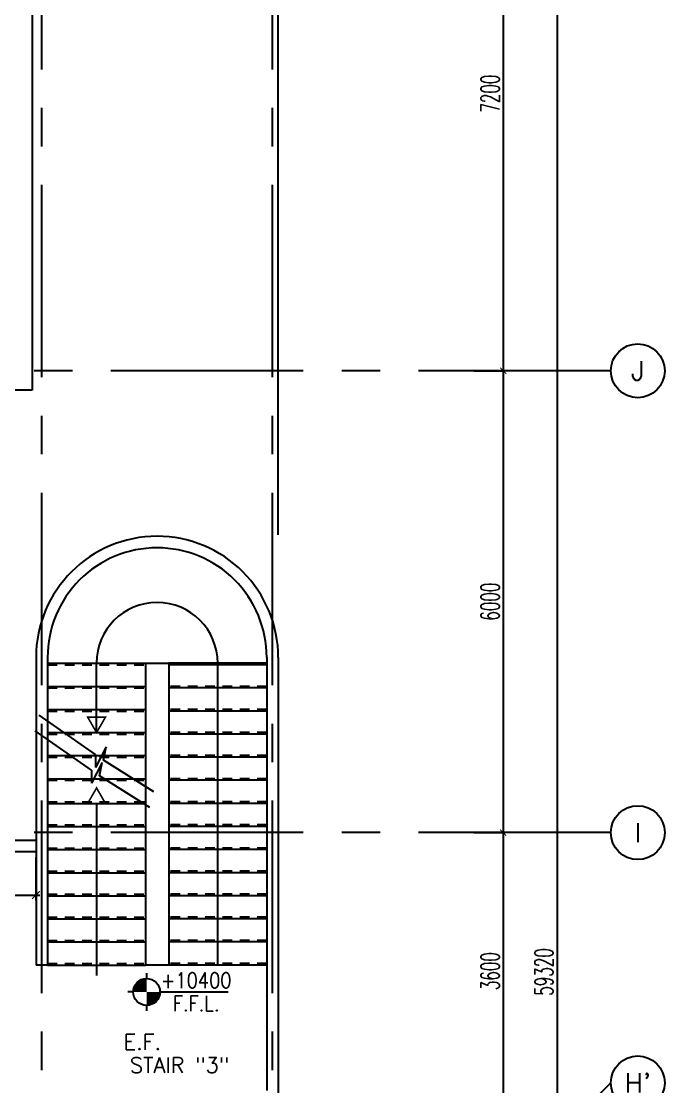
# Model space of a CAD drawing. Extents: x 88852.7 to 88945.7, y 39921.6 to 40001.1.
# Drawn here: x 88937.34 to 88945.71, y 39956.4 to 39970.24 of the extents above; entities that cross this region are included whole.
import ezdxf
from ezdxf.enums import TextEntityAlignment as Align

# ---------------------------------------------------------------- set-up
doc = ezdxf.new("R2010")
doc.units = 0
doc.header["$MEASUREMENT"] = 0
doc.header["$PDMODE"] = 34
doc.linetypes.add('CENTERX2', pattern=[4, 2.5, -0.5, 0.5, -0.5])
doc.linetypes.add('HIDDEN2', pattern=[0.1875, 0.125, -0.0625])
doc.layers.get('0').update_dxf_attribs({"color": 4, "linetype": 'CONTINUOUS'})
doc.layers.get('DEFPOINTS').update_dxf_attribs({"linetype": 'CONTINUOUS'})
for name, color, linetype in [('AX-CR', 2, 'CONTINUOUS'), ('AX-DIM', 4, 'CONTINUOUS'), ('AX-TXT', 2, 'CONTINUOUS'), ('AXES', 11, 'CENTERX2'), ('CEILING', 4, 'CONTINUOUS'), ('DIM', 4, 'CONTINUOUS'), ('LEV-PL', 7, 'CONTINUOUS'), ('PROJ-L', 3, 'CONTINUOUS'), ('RM-NAME', 11, 'CONTINUOUS'), ('ROOF', 7, 'CONTINUOUS'), ('STR', 5, 'CONTINUOUS'), ('WALL', 2, 'CONTINUOUS')]:
    doc.layers.add(name, color=color, linetype=linetype)
doc.styles.add('ROMANS', font='ROMANS.shx', dxfattribs={"width": 0.6})
doc.styles.add('S', font='ROMANS.SHX')
doc.dimstyles.new('DIM-OUT', dxfattribs={"dimscale": 0, "dimtxt": 0.24, "dimasz": 0.08, "dimexe": 0.02, "dimexo": 0.02, "dimgap": 0.05, "dimtad": 1, "dimdec": 0, "dimlfac": 1000, "dimzin": 0, "dimtxsty": 'ROMANS', "dimblk1": 'ARCHTICK', "dimblk2": 'ARCHTICK', "dimsah": 1, "dimcen": 0.01, "dimdle": 0.08, "dimclrd": 4, "dimclre": 4, "dimclrt": 2, "dimazin": 3, "dimtp": 2, "dimtm": 2, "dimtfac": 0.114286, "dimtdec": 0, "dimtix": 1, "dimtmove": 0, "dimatfit": 3, "dimtolj": 1, "dimtzin": 0})
doc.dimstyles.new('STANDARD_IN', dxfattribs={"dimtxt": 0.2, "dimasz": 0.1, "dimexe": 0.07, "dimexo": 0.07, "dimgap": 0.05, "dimtad": 1, "dimdec": 0, "dimlfac": 1000, "dimzin": 0, "dimtxsty": 'ROMANS', "dimblk": 'ARCHTICK', "dimcen": 0.05, "dimdle": 0.05, "dimclrd": 4, "dimclre": 4, "dimclrt": 2, "dimazin": 3, "dimtfac": 1, "dimtdec": 0, "dimtmove": 0, "dimatfit": 3, "dimtolj": 1, "dimtzin": 0})

# ---------------------------------------------------------------- blocks, each defined once
blk = doc.blocks.new('_ARCHTICK')
at = {"color": 0, "linetype": 'BYBLOCK', "const_width": 0.15}
blk.add_lwpolyline([(-0.5, -0.5), (0.5, 0.5)], dxfattribs=at)
blk = doc.blocks.new('*D62')
at = {"layer": 'AX-DIM', "color": 4}
for p, q in [((88943.61, 39972.98), (88943.61, 39965.62)), ((88943.23, 39972.9), (88943.63, 39972.9)), ((88943.23, 39965.7), (88943.63, 39965.7))]:
    blk.add_line(p, q, dxfattribs=at)
at = {"layer": 'DEFPOINTS', "color": 0}
for p in [(88943.21, 39972.9), (88943.21, 39965.7), (88943.61, 39965.7)]:
    blk.add_point(p, dxfattribs=at)
at = {"layer": 'AX-DIM', "color": 4, "xscale": 0.08, "yscale": 0.08, "zscale": 0.08}
for p, rotation in [((88943.61, 39972.9), 90), ((88943.61, 39965.7), 270)]:
    blk.add_blockref('_ARCHTICK', p, dxfattribs=dict(at, rotation=rotation))
at = {"layer": 'AX-DIM', "color": 2, "insert": (88943.44, 39969.3), "char_height": 0.24, "attachment_point": 5, "rotation": 90, "style": 'ROMANS'}
blk.add_mtext('\\A1;7200', dxfattribs=at)
blk = doc.blocks.new('*D60')
at = {"layer": 'AX-DIM', "color": 4}
blk.add_line((88935.38, 39999.728), (88940.765, 39999.728), dxfattribs=at)
at = {"layer": 'AX-DIM', "color": 11}
for p, q in [((88935.46, 39999.048), (88935.46, 39999.748)), ((88940.685, 39963.57), (88940.685, 39999.748))]:
    blk.add_line(p, q, dxfattribs=at)
at = {"layer": 'DEFPOINTS', "color": 0}
for p in [(88940.685, 39999.728), (88935.46, 39999.028), (88940.685, 39963.55)]:
    blk.add_point(p, dxfattribs=at)
at = {"layer": 'AX-DIM', "color": 4, "xscale": 0.08, "yscale": 0.08, "zscale": 0.08, "rotation": 180}
blk.add_blockref('_ARCHTICK', (88935.46, 39999.728), dxfattribs=at)
at = {"layer": 'AX-DIM', "color": 4, "xscale": 0.08, "yscale": 0.08, "zscale": 0.08}
blk.add_blockref('_ARCHTICK', (88940.685, 39999.728), dxfattribs=at)
at = {"layer": 'AX-DIM', "color": 2, "insert": (88938.073, 39999.898), "char_height": 0.24, "attachment_point": 5, "style": 'ROMANS'}
blk.add_mtext('\\A1;5225', dxfattribs=at)
blk = doc.blocks.new('*D57')
at = {"layer": 'AX-DIM', "color": 4}
for p, q in [((88943.23, 39959.7), (88943.63, 39959.7)), ((88943.61, 39959.78), (88943.61, 39956.02)), ((88943.23, 39956.1), (88943.63, 39956.1))]:
    blk.add_line(p, q, dxfattribs=at)
at = {"layer": 'DEFPOINTS', "color": 0}
for p in [(88943.21, 39959.7), (88943.21, 39956.1), (88943.61, 39956.1)]:
    blk.add_point(p, dxfattribs=at)
at = {"layer": 'AX-DIM', "color": 4, "xscale": 0.08, "yscale": 0.08, "zscale": 0.08}
for p, rotation in [((88943.61, 39959.7), 90), ((88943.61, 39956.1), 270)]:
    blk.add_blockref('_ARCHTICK', p, dxfattribs=dict(at, rotation=rotation))
at = {"layer": 'AX-DIM', "color": 2, "insert": (88943.44, 39957.9), "char_height": 0.24, "attachment_point": 5, "rotation": 90, "style": 'ROMANS'}
blk.add_mtext('\\A1;3600', dxfattribs=at)
blk = doc.blocks.new('*D48')
at = {"layer": 'AX-DIM', "color": 4}
for p, q in [((88943.61, 39965.78), (88943.61, 39959.62)), ((88943.23, 39965.7), (88943.63, 39965.7)), ((88943.23, 39959.7), (88943.63, 39959.7))]:
    blk.add_line(p, q, dxfattribs=at)
at = {"layer": 'DEFPOINTS', "color": 0}
for p in [(88943.21, 39965.7), (88943.21, 39959.7), (88943.61, 39959.7)]:
    blk.add_point(p, dxfattribs=at)
at = {"layer": 'AX-DIM', "color": 4, "xscale": 0.08, "yscale": 0.08, "zscale": 0.08}
for p, rotation in [((88943.61, 39965.7), 90), ((88943.61, 39959.7), 270)]:
    blk.add_blockref('_ARCHTICK', p, dxfattribs=dict(at, rotation=rotation))
at = {"layer": 'AX-DIM', "color": 2, "insert": (88943.44, 39962.7), "char_height": 0.24, "attachment_point": 5, "rotation": 90, "style": 'ROMANS'}
blk.add_mtext('\\A1;6000', dxfattribs=at)
blk = doc.blocks.new('*D47')
at = {"layer": 'AX-DIM', "color": 4}
for p, q in [((88935.48, 39987.55), (88944.33, 39987.55)), ((88944.31, 39987.63), (88944.31, 39928.15)), ((88935.48, 39928.23), (88944.33, 39928.23))]:
    blk.add_line(p, q, dxfattribs=at)
at = {"layer": 'DEFPOINTS', "color": 0}
for p in [(88935.46, 39987.55), (88935.46, 39928.23), (88944.31, 39928.23)]:
    blk.add_point(p, dxfattribs=at)
at = {"layer": 'AX-DIM', "color": 4, "xscale": 0.08, "yscale": 0.08, "zscale": 0.08}
for p, rotation in [((88944.31, 39987.55), 90), ((88944.31, 39928.23), 270)]:
    blk.add_blockref('_ARCHTICK', p, dxfattribs=dict(at, rotation=rotation))
at = {"layer": 'AX-DIM', "color": 2, "insert": (88944.14, 39957.89), "char_height": 0.24, "attachment_point": 5, "rotation": 90, "style": 'ROMANS'}
blk.add_mtext('\\A1;59320', dxfattribs=at)
blk = doc.blocks.new('*D154')
at = {"layer": 'DEFPOINTS', "color": 0, "linetype": 'BYBLOCK'}
for p in [(88934.36, 39959.45), (88937.535, 39959.45), (88937.535, 39958.889)]:
    blk.add_point(p, dxfattribs=at)
at = {"layer": 'DIM', "color": 4, "linetype": 'BYBLOCK'}
for p, q in [((88934.36, 39959.38), (88934.36, 39958.819)), ((88937.535, 39959.38), (88937.535, 39958.819)), ((88934.31, 39958.889), (88937.585, 39958.889))]:
    blk.add_line(p, q, dxfattribs=at)
at = {"layer": 'DIM', "color": 4, "linetype": 'BYBLOCK', "xscale": 0.1, "yscale": 0.1, "zscale": 0.1, "rotation": 180}
blk.add_blockref('_ARCHTICK', (88934.36, 39958.889), dxfattribs=at)
at = {"layer": 'DIM', "color": 4, "linetype": 'BYBLOCK', "xscale": 0.1, "yscale": 0.1, "zscale": 0.1}
blk.add_blockref('_ARCHTICK', (88937.535, 39958.889), dxfattribs=at)
at = {"layer": 'DIM', "color": 2, "linetype": 'BYBLOCK', "insert": (88935.948, 39959.039), "char_height": 0.2, "attachment_point": 5, "style": 'ROMANS'}
blk.add_mtext('\\A1;3175', dxfattribs=at)
blk = doc.blocks.new('LEV1')
at = {"layer": 'LEV-PL'}
for p, q in [((0, 245), (0, 175)), ((-175, 0), (-245, 0)), ((175, 0), (1061, 0)), ((0, -175), (0, -245))]:
    blk.add_line(p, q, dxfattribs=at)
at = {"layer": 'LEV-PL', "const_width": 175}
for points in [[(-88, 0, -0.414214), (0, 88, -1)], [(88, 0, -0.414214), (0, -88, -1)]]:
    blk.add_lwpolyline(points, format="xyb", dxfattribs=at)
at = {"layer": 'LEV-PL'}
blk.add_circle((0, 0), 175, dxfattribs=at)
at = {"layer": 'LEV-PL', "color": 4, "style": 'S', "width": 0.85}
for tag, p in [('+0000', (646, 50)), ('F.F.L.', (646, -250))]:
    blk.add_attdef(tag, text='', height=200, dxfattribs=at).set_placement(p, align=Align.CENTER)
blk = doc.blocks.new('AXR')
at = {"layer": 'AX-CR'}
blk.add_circle((350, 0), 350, dxfattribs=at)

msp = doc.modelspace()

# ---------------------------------------------------------------- linework, layer by layer
for p, q in [((88938.307, 39960.7161), (88937.5757, 39961.2239)), ((88938.2562, 39960.5129), (88937.5248, 39961.0206)), ((88938.4474, 39960.8147), (88938.307, 39960.5458)), ((88938.4123, 39960.6393), (88938.4474, 39960.8147)), ((88938.3966, 39960.6115), (88938.2562, 39960.3426)), ((88938.3615, 39960.4361), (88938.3966, 39960.6115)), ((88939.0676, 39960.2302), (88938.4123, 39960.6393)), ((88939.0167, 39960.027), (88938.3615, 39960.4361))]:
    msp.add_line(p, q)
at = {"layer": 'AXES'}
for p, q in [((88937.6103, 39921.6153), (88937.6103, 40000.4279)), ((88940.6103, 39921.6153), (88940.6103, 40000.4279)), ((88945.0103, 39965.6996), (88876.9703, 39965.6996)), ((88945.0103, 39959.6996), (88876.9703, 39959.6996)), ((88944.6603, 39956.0996), (88945.0103, 39956.4496))]:
    msp.add_line(p, q, dxfattribs=at)
at = {"layer": 'CEILING', "linetype": 'CONTINUOUS'}
for p, q in [((88938.307, 39960.7161), (88938.307, 39960.5458)), ((88938.2562, 39960.5129), (88938.2562, 39960.3426))]:
    msp.add_line(p, q, dxfattribs=at)
at = {"layer": 'PROJ-L', "linetype": 'CONTINUOUS'}
for p, q in [((88937.486, 39973.1496), (88937.486, 39965.4496)), ((88937.486, 39965.4496), (88935.336, 39965.4496))]:
    msp.add_line(p, q, dxfattribs=at)
at = {"layer": 'ROOF'}
for p, q in [((88938.9603, 39961.8998), (88939.2603, 39961.8998)), ((88937.5353, 39959.5996), (88935.4603, 39959.5996)), ((88937.5353, 39959.4496), (88935.4603, 39959.4496))]:
    msp.add_line(p, q, dxfattribs=at)
at = {"layer": 'STR'}
for p, q in [((88937.6853, 39961.8998), (88938.9603, 39961.8998)), ((88938.3228, 39960.9998), (88938.3228, 39961.9022)), ((88940.5353, 39961.8998), (88939.2603, 39961.8998)), ((88939.8978, 39957.9798), (88939.8978, 39961.9022)), ((88940.5353, 39961.8798), (88939.2603, 39961.8798)), ((88937.6853, 39961.5998), (88938.9603, 39961.5998)), ((88940.5353, 39961.5798), (88939.2603, 39961.5798)), ((88937.6853, 39961.2998), (88938.9603, 39961.2998)), ((88940.5353, 39961.2798), (88939.2603, 39961.2798)), ((88937.6853, 39960.9998), (88938.9603, 39960.9998)), ((88940.5353, 39960.9798), (88939.2603, 39960.9798)), ((88937.6853, 39960.6998), (88938.9603, 39960.6998)), ((88940.5353, 39960.6798), (88939.2603, 39960.6798)), ((88937.6853, 39960.3998), (88938.9603, 39960.3998)), ((88940.5353, 39960.3798), (88939.2603, 39960.3798)), ((88938.8485, 39960.0998), (88938.9603, 39960.0998)), ((88937.6853, 39960.0798), (88938.9603, 39960.0798)), ((88938.3228, 39960.0798), (88938.3228, 39957.8454)), ((88940.5353, 39960.0798), (88939.2603, 39960.0798)), ((88937.6853, 39959.7798), (88938.9603, 39959.7798)), ((88940.5353, 39959.7798), (88939.2603, 39959.7798)), ((88937.6853, 39959.4798), (88938.9603, 39959.4798)), ((88940.5353, 39959.4798), (88939.2603, 39959.4798)), ((88937.6853, 39959.1798), (88938.9603, 39959.1798)), ((88940.5353, 39959.1798), (88939.2603, 39959.1798)), ((88937.6853, 39958.8798), (88938.9603, 39958.8798)), ((88940.5353, 39958.8798), (88939.2603, 39958.8798)), ((88937.6853, 39958.5798), (88938.9603, 39958.5798)), ((88940.5353, 39958.5798), (88939.2603, 39958.5798)), ((88937.6853, 39958.2798), (88938.9603, 39958.2798)), ((88940.5353, 39958.2798), (88939.2603, 39958.2798)), ((88937.6853, 39957.9798), (88938.9603, 39957.9798)), ((88940.5353, 39957.9798), (88939.2603, 39957.9798))]:
    msp.add_line(p, q, dxfattribs=at)
at = {"layer": 'STR', "linetype": 'HIDDEN2'}
for p, q in [((88940.5353, 39961.8998), (88939.2603, 39961.8998)), ((88937.6853, 39961.8798), (88938.9603, 39961.8798)), ((88940.5353, 39961.8798), (88939.2603, 39961.8798)), ((88937.6853, 39961.5798), (88938.9603, 39961.5798)), ((88940.5353, 39961.5998), (88939.2603, 39961.5998)), ((88937.6853, 39961.2798), (88938.9603, 39961.2798)), ((88940.5353, 39961.2998), (88939.2603, 39961.2998)), ((88937.6853, 39960.9798), (88938.9603, 39960.9798)), ((88940.5353, 39960.9998), (88939.2603, 39960.9998)), ((88937.6853, 39960.6798), (88938.9603, 39960.6798)), ((88940.5353, 39960.6998), (88939.2603, 39960.6998)), ((88937.6853, 39960.3798), (88938.9603, 39960.3798)), ((88940.5353, 39960.3998), (88939.2603, 39960.3998)), ((88937.6853, 39960.0998), (88938.9603, 39960.0998)), ((88940.5353, 39960.0998), (88939.2603, 39960.0998)), ((88938.8805, 39960.0798), (88938.9603, 39960.0798)), ((88937.6853, 39959.7998), (88938.9603, 39959.7998)), ((88940.5353, 39959.7998), (88939.2603, 39959.7998)), ((88937.6853, 39959.4998), (88938.9603, 39959.4998)), ((88940.5353, 39959.4998), (88939.2603, 39959.4998)), ((88937.6853, 39959.1998), (88938.9603, 39959.1998)), ((88940.5353, 39959.1998), (88939.2603, 39959.1998)), ((88937.6853, 39958.8998), (88938.9603, 39958.8998)), ((88940.5353, 39958.8998), (88939.2603, 39958.8998)), ((88937.6853, 39958.5998), (88938.9603, 39958.5998)), ((88940.5353, 39958.5998), (88939.2603, 39958.5998)), ((88937.6853, 39958.2998), (88938.9603, 39958.2998)), ((88940.5353, 39958.2998), (88939.2603, 39958.2998)), ((88937.6853, 39957.9998), (88938.9603, 39957.9998)), ((88940.5353, 39957.9998), (88939.2603, 39957.9998))]:
    msp.add_line(p, q, dxfattribs=at)
at = {"layer": 'STR', "const_width": 0.0215}
for points in [[(88938.4382, 39961.1998), (88938.2073, 39961.1998), (88938.3228, 39960.9998)], [(88938.4382, 39960.0798), (88938.2073, 39960.0798), (88938.3228, 39960.2798)]]:
    msp.add_lwpolyline(points, close=True, dxfattribs=at)
at = {"layer": 'STR'}
msp.add_arc((88939.1103, 39961.9022), 0.7875, 0, 180, dxfattribs=at)
at = {"layer": 'WALL'}
for p, q in [((88937.5353, 39961.9751), (88937.5353, 39957.9798)), ((88937.6853, 39961.9751), (88937.6853, 39957.9798)), ((88938.9603, 39961.8998), (88938.9603, 39957.9798)), ((88939.2603, 39961.8998), (88939.2603, 39957.9798)), ((88940.5353, 39961.9751), (88940.5353, 39956.3496)), ((88940.6853, 39961.9751), (88940.6853, 39956.1996)), ((88937.6853, 39957.9798), (88937.5353, 39957.9798)), ((88939.2603, 39957.9798), (88938.9603, 39957.9798))]:
    msp.add_line(p, q, dxfattribs=at)
for radius, start, end in [(1.575, 90, 180), (1.575, 359.99997, 90), (1.425, 90, 180.00002), (1.425, 359.99997, 90)]:
    msp.add_arc((88939.1103, 39961.9751), radius, start, end, dxfattribs=at)

# ---------------------------------------------------------------- block references
at = {"layer": 'AXES'}
ref = msp.add_blockref('AXR', (88945.0103, 39965.6996), dxfattribs=dict(at, xscale=0.001, yscale=0.001, zscale=0.001))
ref.add_attrib('AX', 'J', dxfattribs={"layer": 'AX-TXT', "height": 0.25, "style": 'ROMANS'}).set_placement((88945.3603, 39965.6996), align=Align.MIDDLE)
ref = msp.add_blockref('AXR', (88945.0103, 39959.6996), dxfattribs=dict(at, xscale=0.001, yscale=0.001, zscale=0.001))
ref.add_attrib('AX', 'I', dxfattribs={"layer": 'AX-TXT', "height": 0.25, "style": 'ROMANS'}).set_placement((88945.3603, 39959.6996), align=Align.MIDDLE)
ref = msp.add_blockref('AXR', (88945.0103, 39956.4496), dxfattribs=dict(at, xscale=0.001, yscale=0.001, zscale=0.001))
ref.add_attrib('AX', "H'", dxfattribs={"layer": 'AX-TXT', "height": 0.25, "style": 'ROMANS'}).set_placement((88945.3603, 39956.4496), align=Align.MIDDLE)
at = {"layer": 'LEV-PL', "xscale": 0.001, "yscale": 0.001, "zscale": 0.001}
msp.add_blockref('LEV1', (88938.9725, 39957.6311), dxfattribs=at).add_auto_attribs({'F.F.L.': 'F.F.L.', '+0000': '+10400'})

# ---------------------------------------------------------------- texts
at = {"layer": 'RM-NAME', "style": 'ROMANS'}
for s, p in [('E.F.', (88938.9177, 39956.9804)), ('STAIR "3"', (88939.4028, 39956.6804))]:
    msp.add_text(s, height=0.2, dxfattribs=at).set_placement(p, align=Align.MIDDLE)

# ---------------------------------------------------------------- dimensions: what is measured, and where the dimension line sits
at = {"layer": 'AX-DIM'}
dim = msp.add_linear_dim(base=(88940.6853, 39999.7279), p1=(88935.4603, 39999.0279), p2=(88940.6853, 39963.5496), dimstyle='DIM-OUT', override={"dimscale": 1, "dimclre": 11}, dxfattribs=at)
dim.commit()
dim.dimension.update_dxf_attribs({"geometry": '*D60', "text_midpoint": (88938.0728, 39999.8979)})
for base, p1, p2, picture, middle in [((88944.3103, 39928.2296), (88935.4603, 39987.5496), (88935.4603, 39928.2296), '*D47', (88944.1403, 39957.8896)), ((88943.6103, 39965.6996), (88943.2103, 39972.8996), (88943.2103, 39965.6996), '*D62', (88943.4403, 39969.2996)), ((88943.6103, 39959.6996), (88943.2103, 39965.6996), (88943.2103, 39959.6996), '*D48', (88943.4403, 39962.6996)), ((88943.6103, 39956.0996), (88943.2103, 39959.6996), (88943.2103, 39956.0996), '*D57', (88943.4403, 39957.8996))]:
    dim = msp.add_linear_dim(base=base, p1=p1, p2=p2, angle=270, dimstyle='DIM-OUT', override={"dimscale": 1}, dxfattribs=at)
    dim.commit()
    dim.dimension.update_dxf_attribs({"geometry": picture, "text_midpoint": middle})
at = {"layer": 'DIM', "linetype": 'BYBLOCK', "ltscale": 0.3}
dim = msp.add_linear_dim(base=(88937.5353, 39958.8885), p1=(88934.3603, 39959.4496), p2=(88937.5353, 39959.4496), dimstyle='STANDARD_IN', dxfattribs=at)
dim.commit()
dim.dimension.update_dxf_attribs({"geometry": '*D154', "text_midpoint": (88935.9478, 39959.0385)})

doc.saveas('drawing.dxf')
